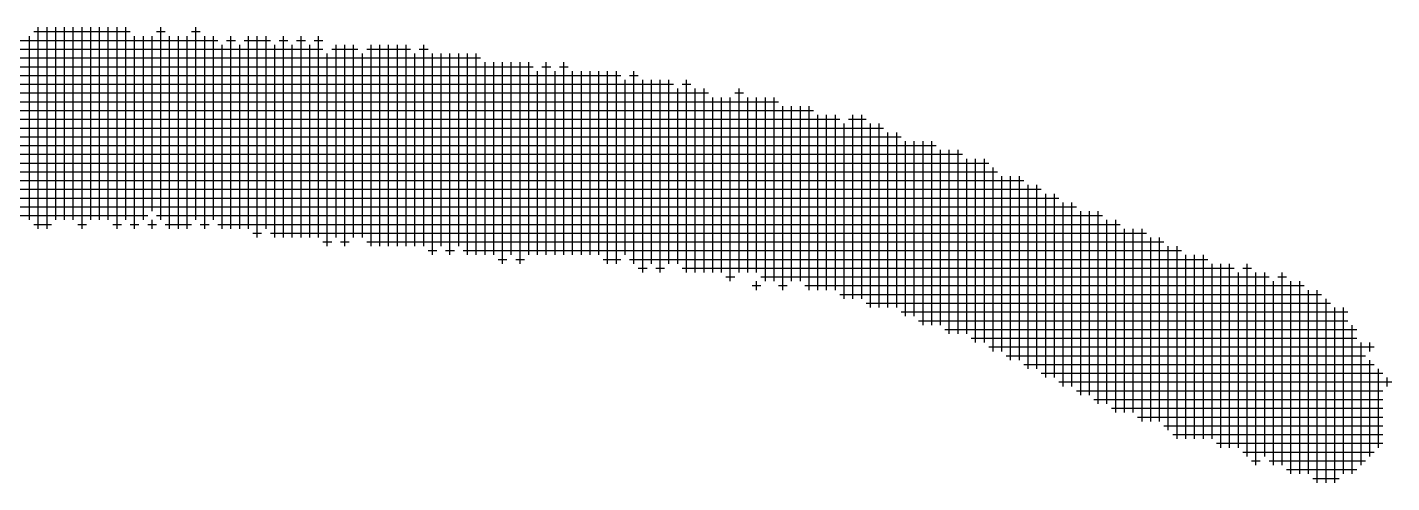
# Model space of a CAD drawing. Header units: feet. Extents: x 0 to 510288, y 0 to 371336.
# Drawn here: x 359193 to 359929, y 88502 to 88747 of the extents above; entities that cross this region are included whole.
import ezdxf

# ---------------------------------------------------------------- set-up
doc = ezdxf.new("R2010")
doc.units = ezdxf.units.FT
doc.header["$LTSCALE"] = 100
doc.header["$MEASUREMENT"] = 0
doc.layers.add('CX-MISC', color=2, linetype='CONTINUOUS')

msp = doc.modelspace()

# ---------------------------------------------------------------- linework, layer by layer
at = {"layer": 'CX-MISC'}
for p, q in [((359196.77, 88744.99, 12271.3), (359248.75, 88744.99, 12271.3)), ((359199.13, 88638.67, 12271.3), (359199.13, 88747.35, 12271.3)), ((359203.86, 88638.67, 12271.3), (359203.86, 88747.35, 12271.3)), ((359208.58, 88643.4, 12271.3), (359208.58, 88747.35, 12271.3)), ((359213.31, 88643.4, 12271.3), (359213.31, 88747.35, 12271.3)), ((359218.03, 88643.4, 12271.3), (359218.03, 88747.35, 12271.3)), ((359222.76, 88638.67, 12271.3), (359222.76, 88747.35, 12271.3)), ((359227.48, 88643.4, 12271.3), (359227.48, 88747.35, 12271.3)), ((359232.21, 88643.4, 12271.3), (359232.21, 88747.35, 12271.3)), ((359236.93, 88643.4, 12271.3), (359236.93, 88747.35, 12271.3)), ((359241.66, 88638.67, 12271.3), (359241.66, 88747.35, 12271.3)), ((359246.38, 88643.4, 12271.3), (359246.38, 88747.35, 12271.3)), ((359262.92, 88744.99, 12271.3), (359267.65, 88744.99, 12271.3)), ((359265.28, 88643.4, 12271.3), (359265.28, 88747.35, 12271.3)), ((359281.82, 88744.99, 12271.3), (359286.55, 88744.99, 12271.3)), ((359284.18, 88643.4, 12271.3), (359284.18, 88747.35, 12271.3)), ((358625.05, 88740.26, 12271.3), (359296, 88740.26, 12271.3)), ((359194.41, 88643.4, 12271.3), (359194.41, 88742.62, 12271.3)), ((359251.11, 88638.67, 12271.3), (359251.11, 88742.62, 12271.3)), ((359255.83, 88643.4, 12271.3), (359255.83, 88742.62, 12271.3)), ((359260.56, 88648.12, 12271.3), (359260.56, 88742.62, 12271.3)), ((359270.01, 88638.67, 12271.3), (359270.01, 88742.62, 12271.3)), ((359274.73, 88638.67, 12271.3), (359274.73, 88742.62, 12271.3)), ((359279.46, 88638.67, 12271.3), (359279.46, 88742.62, 12271.3)), ((359288.91, 88638.67, 12271.3), (359288.91, 88742.62, 12271.3)), ((359293.63, 88643.4, 12271.3), (359293.63, 88742.62, 12271.3)), ((359298.36, 88638.67, 12271.3), (359298.36, 88737.9, 12271.3)), ((359300.72, 88740.26, 12271.3), (359305.45, 88740.26, 12271.3)), ((359303.08, 88638.67, 12271.3), (359303.08, 88742.62, 12271.3)), ((359307.81, 88638.67, 12271.3), (359307.81, 88737.9, 12271.3)), ((359310.17, 88740.26, 12271.3), (359324.35, 88740.26, 12271.3)), ((359312.53, 88638.67, 12271.3), (359312.53, 88742.62, 12271.3)), ((359317.26, 88633.95, 12271.3), (359317.26, 88742.62, 12271.3)), ((359321.98, 88638.67, 12271.3), (359321.98, 88742.62, 12271.3)), ((359326.71, 88633.95, 12271.3), (359326.71, 88737.9, 12271.3)), ((359329.07, 88740.26, 12271.3), (359333.8, 88740.26, 12271.3)), ((359331.43, 88633.95, 12271.3), (359331.43, 88742.62, 12271.3)), ((359336.16, 88633.95, 12271.3), (359336.16, 88737.9, 12271.3)), ((359338.52, 88740.26, 12271.3), (359343.25, 88740.26, 12271.3)), ((359340.88, 88633.95, 12271.3), (359340.88, 88742.62, 12271.3)), ((359345.61, 88633.95, 12271.3), (359345.61, 88737.9, 12271.3)), ((359347.97, 88740.26, 12271.3), (359352.7, 88740.26, 12271.3)), ((359350.33, 88633.95, 12271.3), (359350.33, 88742.62, 12271.3)), ((359359.78, 88633.95, 12271.3), (359359.78, 88737.9, 12271.3)), ((359364.51, 88629.22, 12271.3), (359364.51, 88737.9, 12271.3)), ((359369.23, 88633.95, 12271.3), (359369.23, 88737.9, 12271.3)), ((359378.68, 88629.22, 12271.3), (359378.68, 88737.9, 12271.3)), ((359383.41, 88629.22, 12271.3), (359383.41, 88737.9, 12271.3)), ((359388.13, 88629.22, 12271.3), (359388.13, 88737.9, 12271.3)), ((359392.86, 88629.22, 12271.3), (359392.86, 88737.9, 12271.3)), ((359397.58, 88629.22, 12271.3), (359397.58, 88737.9, 12271.3)), ((359407.03, 88629.22, 12271.3), (359407.03, 88737.9, 12271.3)), ((358488.02, 88735.54, 12271.3), (359352.7, 88735.54, 12271.3)), ((358502.2, 88730.81, 12271.3), (359437.75, 88730.81, 12271.3)), ((359355.06, 88629.22, 12271.3), (359355.06, 88733.17, 12271.3)), ((359357.42, 88735.54, 12271.3), (359371.6, 88735.54, 12271.3)), ((359373.96, 88633.95, 12271.3), (359373.96, 88733.17, 12271.3)), ((359376.32, 88735.54, 12271.3), (359399.95, 88735.54, 12271.3)), ((359402.31, 88629.22, 12271.3), (359402.31, 88733.17, 12271.3)), ((359404.67, 88735.54, 12271.3), (359409.4, 88735.54, 12271.3)), ((359411.76, 88624.5, 12271.3), (359411.76, 88733.17, 12271.3)), ((359416.48, 88629.22, 12271.3), (359416.48, 88733.17, 12271.3)), ((359421.21, 88624.5, 12271.3), (359421.21, 88733.17, 12271.3)), ((359425.93, 88629.22, 12271.3), (359425.93, 88733.17, 12271.3)), ((359430.66, 88624.5, 12271.3), (359430.66, 88733.17, 12271.3)), ((359435.38, 88624.5, 12271.3), (359435.38, 88733.17, 12271.3)), ((358379.35, 88726.09, 12271.3), (359466.1, 88726.09, 12271.3)), ((359440.11, 88624.5, 12271.3), (359440.11, 88728.45, 12271.3)), ((359444.83, 88624.5, 12271.3), (359444.83, 88728.45, 12271.3)), ((359449.56, 88619.77, 12271.3), (359449.56, 88728.45, 12271.3)), ((359454.28, 88624.5, 12271.3), (359454.28, 88728.45, 12271.3)), ((359459.01, 88619.77, 12271.3), (359459.01, 88728.45, 12271.3)), ((359463.73, 88624.5, 12271.3), (359463.73, 88728.45, 12271.3)), ((359468.46, 88624.5, 12271.3), (359468.46, 88723.72, 12271.3)), ((359470.82, 88726.09, 12271.3), (359475.55, 88726.09, 12271.3)), ((359473.18, 88624.5, 12271.3), (359473.18, 88728.45, 12271.3)), ((359477.91, 88624.5, 12271.3), (359477.91, 88723.72, 12271.3)), ((359480.27, 88726.09, 12271.3), (359485, 88726.09, 12271.3)), ((359482.63, 88624.5, 12271.3), (359482.63, 88728.45, 12271.3)), ((359487.36, 88624.5, 12271.3), (359487.36, 88723.72, 12271.3)), ((359492.08, 88624.5, 12271.3), (359492.08, 88723.72, 12271.3)), ((359496.81, 88624.5, 12271.3), (359496.81, 88723.72, 12271.3)), ((359501.53, 88624.5, 12271.3), (359501.53, 88723.72, 12271.3)), ((359506.26, 88619.77, 12271.3), (359506.26, 88723.72, 12271.3)), ((359510.98, 88619.77, 12271.3), (359510.98, 88723.72, 12271.3)), ((359520.43, 88619.77, 12271.3), (359520.43, 88723.72, 12271.3)), ((358185.62, 88716.64, 12271.3), (359541.7, 88716.64, 12271.3)), ((358223.42, 88721.36, 12271.3), (359513.35, 88721.36, 12271.3)), ((359515.71, 88624.5, 12271.3), (359515.71, 88719, 12271.3)), ((359518.07, 88721.36, 12271.3), (359522.8, 88721.36, 12271.3)), ((359525.16, 88615.05, 12271.3), (359525.16, 88719, 12271.3)), ((359529.88, 88619.77, 12271.3), (359529.88, 88719, 12271.3)), ((359534.61, 88615.05, 12271.3), (359534.61, 88719, 12271.3)), ((359539.33, 88619.77, 12271.3), (359539.33, 88719, 12271.3)), ((359546.42, 88716.64, 12271.3), (359551.15, 88716.64, 12271.3)), ((359548.78, 88615.05, 12271.3), (359548.78, 88719, 12271.3)), ((358176.17, 88711.91, 12271.3), (359560.6, 88711.91, 12271.3)), ((359544.06, 88619.77, 12271.3), (359544.06, 88714.27, 12271.3)), ((359553.51, 88615.05, 12271.3), (359553.51, 88714.27, 12271.3)), ((359558.23, 88615.05, 12271.3), (359558.23, 88714.27, 12271.3)), ((359562.96, 88615.05, 12271.3), (359562.96, 88709.55, 12271.3)), ((359567.68, 88615.05, 12271.3), (359567.68, 88709.55, 12271.3)), ((359572.41, 88610.32, 12271.3), (359572.41, 88709.55, 12271.3)), ((359574.77, 88711.91, 12271.3), (359579.5, 88711.91, 12271.3)), ((359577.13, 88615.05, 12271.3), (359577.13, 88714.27, 12271.3)), ((359581.86, 88615.05, 12271.3), (359581.86, 88709.55, 12271.3)), ((359586.58, 88615.05, 12271.3), (359586.58, 88709.55, 12271.3)), ((359591.31, 88610.32, 12271.3), (359591.31, 88709.55, 12271.3)), ((359596.03, 88610.32, 12271.3), (359596.03, 88709.55, 12271.3)), ((358062.77, 88702.46, 12271.3), (359617.3, 88702.46, 12271.3)), ((358100.57, 88707.19, 12271.3), (359598.4, 88707.19, 12271.3)), ((359600.76, 88605.6, 12271.3), (359600.76, 88704.82, 12271.3)), ((359605.48, 88610.32, 12271.3), (359605.48, 88704.82, 12271.3)), ((359610.21, 88610.32, 12271.3), (359610.21, 88704.82, 12271.3)), ((359614.93, 88605.6, 12271.3), (359614.93, 88704.82, 12271.3)), ((358010.8, 88693.01, 12271.3), (359655.1, 88693.01, 12271.3)), ((358015.52, 88697.74, 12271.3), (359631.47, 88697.74, 12271.3)), ((359619.66, 88605.6, 12271.3), (359619.66, 88700.1, 12271.3)), ((359624.38, 88605.6, 12271.3), (359624.38, 88700.1, 12271.3)), ((359629.11, 88605.6, 12271.3), (359629.11, 88700.1, 12271.3)), ((359633.83, 88600.87, 12271.3), (359633.83, 88695.37, 12271.3)), ((359636.2, 88697.74, 12271.3), (359645.65, 88697.74, 12271.3)), ((359638.56, 88600.87, 12271.3), (359638.56, 88700.1, 12271.3)), ((359643.28, 88600.87, 12271.3), (359643.28, 88700.1, 12271.3)), ((359648.01, 88596.15, 12271.3), (359648.01, 88695.37, 12271.3)), ((359652.73, 88596.15, 12271.3), (359652.73, 88695.37, 12271.3)), ((357958.82, 88688.29, 12271.3), (359664.55, 88688.29, 12271.3)), ((359657.46, 88596.15, 12271.3), (359657.46, 88690.65, 12271.3)), ((359662.18, 88596.15, 12271.3), (359662.18, 88690.65, 12271.3)), ((359666.91, 88591.42, 12271.3), (359666.91, 88685.92, 12271.3)), ((359671.63, 88591.42, 12271.3), (359671.63, 88685.92, 12271.3)), ((359676.36, 88586.7, 12271.3), (359676.36, 88685.92, 12271.3)), ((359681.08, 88586.7, 12271.3), (359681.08, 88685.92, 12271.3)), ((357949.37, 88683.56, 12271.3), (359683.45, 88683.56, 12271.3)), ((358010.8, 88678.84, 12271.3), (359697.62, 88678.84, 12271.3)), ((359685.81, 88586.7, 12271.3), (359685.81, 88681.2, 12271.3)), ((359690.53, 88581.97, 12271.3), (359690.53, 88681.2, 12271.3)), ((359695.26, 88581.97, 12271.3), (359695.26, 88681.2, 12271.3)), ((357840.7, 88674.11, 12271.3), (359711.8, 88674.11, 12271.3)), ((359699.98, 88581.97, 12271.3), (359699.98, 88676.47, 12271.3)), ((359704.71, 88577.25, 12271.3), (359704.71, 88676.47, 12271.3)), ((359709.43, 88577.25, 12271.3), (359709.43, 88676.47, 12271.3)), ((359714.16, 88572.52, 12271.3), (359714.16, 88671.75, 12271.3)), ((357779.27, 88664.66, 12271.3), (359730.7, 88664.66, 12271.3)), ((357826.52, 88669.39, 12271.3), (359716.52, 88669.39, 12271.3)), ((359718.88, 88572.52, 12271.3), (359718.88, 88667.02, 12271.3)), ((359723.61, 88567.8, 12271.3), (359723.61, 88667.02, 12271.3)), ((359728.33, 88567.8, 12271.3), (359728.33, 88667.02, 12271.3)), ((357732.02, 88659.94, 12271.3), (359740.15, 88659.94, 12271.3)), ((359733.06, 88563.07, 12271.3), (359733.06, 88662.3, 12271.3)), ((359737.78, 88563.07, 12271.3), (359737.78, 88662.3, 12271.3)), ((359742.51, 88558.35, 12271.3), (359742.51, 88657.57, 12271.3)), ((359747.23, 88558.35, 12271.3), (359747.23, 88657.57, 12271.3)), ((359012.5, 88655.21, 12271.3), (359749.6, 88655.21, 12271.3)), ((359111.72, 88650.49, 12271.3), (359759.05, 88650.49, 12271.3)), ((359751.96, 88553.62, 12271.3), (359751.96, 88652.85, 12271.3)), ((359756.68, 88553.62, 12271.3), (359756.68, 88652.85, 12271.3)), ((359182.6, 88645.76, 12271.3), (359258.2, 88645.76, 12271.3)), ((359260.56, 88638.67, 12271.3), (359260.56, 88643.4, 12271.3)), ((359262.92, 88645.76, 12271.3), (359773.22, 88645.76, 12271.3)), ((359761.41, 88548.9, 12271.3), (359761.41, 88648.12, 12271.3)), ((359766.13, 88548.9, 12271.3), (359766.13, 88648.12, 12271.3)), ((359770.86, 88544.17, 12271.3), (359770.86, 88648.12, 12271.3)), ((359775.58, 88544.17, 12271.3), (359775.58, 88643.4, 12271.3)), ((359780.31, 88539.45, 12271.3), (359780.31, 88643.4, 12271.3)), ((359196.77, 88641.04, 12271.3), (359206.22, 88641.04, 12271.3)), ((359220.4, 88641.04, 12271.3), (359225.12, 88641.04, 12271.3)), ((359239.3, 88641.04, 12271.3), (359244.02, 88641.04, 12271.3)), ((359248.75, 88641.04, 12271.3), (359253.47, 88641.04, 12271.3)), ((359258.2, 88641.04, 12271.3), (359262.92, 88641.04, 12271.3)), ((359267.65, 88641.04, 12271.3), (359281.82, 88641.04, 12271.3)), ((359286.55, 88641.04, 12271.3), (359291.27, 88641.04, 12271.3)), ((359296, 88641.04, 12271.3), (359782.67, 88641.04, 12271.3)), ((359314.9, 88636.31, 12271.3), (359319.62, 88636.31, 12271.3)), ((359324.35, 88636.31, 12271.3), (359796.85, 88636.31, 12271.3)), ((359785.03, 88539.45, 12271.3), (359785.03, 88638.67, 12271.3)), ((359789.76, 88539.45, 12271.3), (359789.76, 88638.67, 12271.3)), ((359794.48, 88534.72, 12271.3), (359794.48, 88638.67, 12271.3)), ((359352.7, 88631.59, 12271.3), (359357.42, 88631.59, 12271.3)), ((359362.15, 88631.59, 12271.3), (359366.87, 88631.59, 12271.3)), ((359376.32, 88631.59, 12271.3), (359806.3, 88631.59, 12271.3)), ((359409.4, 88626.86, 12271.3), (359414.12, 88626.86, 12271.3)), ((359418.85, 88626.86, 12271.3), (359423.57, 88626.86, 12271.3)), ((359428.3, 88626.86, 12271.3), (359815.75, 88626.86, 12271.3)), ((359799.21, 88534.72, 12271.3), (359799.21, 88633.95, 12271.3)), ((359803.93, 88534.72, 12271.3), (359803.93, 88633.95, 12271.3)), ((359808.66, 88530, 12271.3), (359808.66, 88629.22, 12271.3)), ((359813.38, 88525.27, 12271.3), (359813.38, 88629.22, 12271.3)), ((359447.2, 88622.14, 12271.3), (359451.92, 88622.14, 12271.3)), ((359456.65, 88622.14, 12271.3), (359461.37, 88622.14, 12271.3)), ((359503.9, 88622.14, 12271.3), (359513.35, 88622.14, 12271.3)), ((359518.07, 88622.14, 12271.3), (359829.92, 88622.14, 12271.3)), ((359818.11, 88525.27, 12271.3), (359818.11, 88624.5, 12271.3)), ((359822.83, 88525.27, 12271.3), (359822.83, 88624.5, 12271.3)), ((359827.56, 88525.27, 12271.3), (359827.56, 88624.5, 12271.3)), ((359832.28, 88525.27, 12271.3), (359832.28, 88619.77, 12271.3)), ((359837.01, 88520.55, 12271.3), (359837.01, 88619.77, 12271.3)), ((359841.73, 88520.55, 12271.3), (359841.73, 88619.77, 12271.3)), ((359851.18, 88515.82, 12271.3), (359851.18, 88619.77, 12271.3)), ((359522.8, 88617.41, 12271.3), (359527.52, 88617.41, 12271.3)), ((359532.25, 88617.41, 12271.3), (359536.97, 88617.41, 12271.3)), ((359546.42, 88617.41, 12271.3), (359844.1, 88617.41, 12271.3)), ((359570.05, 88612.69, 12271.3), (359574.77, 88612.69, 12271.3)), ((359588.95, 88612.69, 12271.3), (359863, 88612.69, 12271.3)), ((359846.46, 88520.55, 12271.3), (359846.46, 88615.05, 12271.3)), ((359848.82, 88617.41, 12271.3), (359853.55, 88617.41, 12271.3)), ((359855.91, 88511.1, 12271.3), (359855.91, 88615.05, 12271.3)), ((359860.63, 88515.82, 12271.3), (359860.63, 88615.05, 12271.3)), ((359867.72, 88612.69, 12271.3), (359872.45, 88612.69, 12271.3)), ((359870.08, 88511.1, 12271.3), (359870.08, 88615.05, 12271.3)), ((359584.22, 88607.96, 12271.3), (359588.95, 88607.96, 12271.3)), ((359586.58, 88605.6, 12271.3), (359586.58, 88610.32, 12271.3)), ((359598.4, 88607.96, 12271.3), (359603.12, 88607.96, 12271.3)), ((359612.57, 88607.96, 12271.3), (359881.9, 88607.96, 12271.3)), ((359865.36, 88511.1, 12271.3), (359865.36, 88610.32, 12271.3)), ((359874.81, 88506.37, 12271.3), (359874.81, 88610.32, 12271.3)), ((359879.53, 88506.37, 12271.3), (359879.53, 88610.32, 12271.3)), ((359884.26, 88506.37, 12271.3), (359884.26, 88605.6, 12271.3)), ((359888.98, 88501.65, 12271.3), (359888.98, 88605.6, 12271.3)), ((359631.47, 88603.24, 12271.3), (359891.35, 88603.24, 12271.3)), ((359645.65, 88598.51, 12271.3), (359896.07, 88598.51, 12271.3)), ((359893.71, 88501.65, 12271.3), (359893.71, 88600.87, 12271.3)), ((359664.55, 88593.79, 12271.3), (359905.52, 88593.79, 12271.3)), ((359898.43, 88501.65, 12271.3), (359898.43, 88596.15, 12271.3)), ((359903.16, 88506.37, 12271.3), (359903.16, 88596.15, 12271.3)), ((359674, 88589.06, 12271.3), (359905.52, 88589.06, 12271.3)), ((359688.17, 88584.34, 12271.3), (359910.25, 88584.34, 12271.3)), ((359907.88, 88506.37, 12271.3), (359907.88, 88586.7, 12271.3)), ((359702.35, 88579.61, 12271.3), (359910.25, 88579.61, 12271.3)), ((359912.61, 88511.1, 12271.3), (359912.61, 88577.25, 12271.3)), ((359917.33, 88572.52, 12271.3), (359917.33, 88577.25, 12271.3)), ((359711.8, 88574.89, 12271.3), (359919.7, 88574.89, 12271.3)), ((359721.25, 88570.16, 12271.3), (359914.97, 88570.16, 12271.3)), ((359730.7, 88565.44, 12271.3), (359919.7, 88565.44, 12271.3)), ((359740.15, 88560.71, 12271.3), (359924.42, 88560.71, 12271.3)), ((359917.33, 88515.82, 12271.3), (359917.33, 88567.8, 12271.3)), ((359922.06, 88520.55, 12271.3), (359922.06, 88563.07, 12271.3)), ((359749.6, 88555.99, 12271.3), (359929.15, 88555.99, 12271.3)), ((359926.78, 88553.62, 12271.3), (359926.78, 88558.35, 12271.3)), ((359759.05, 88551.26, 12271.3), (359924.42, 88551.26, 12271.3)), ((359768.5, 88546.54, 12271.3), (359924.42, 88546.54, 12271.3)), ((359777.95, 88541.81, 12271.3), (359924.42, 88541.81, 12271.3)), ((359792.12, 88537.09, 12271.3), (359924.42, 88537.09, 12271.3)), ((359806.3, 88532.36, 12271.3), (359924.42, 88532.36, 12271.3)), ((359811.02, 88527.64, 12271.3), (359924.42, 88527.64, 12271.3)), ((359834.65, 88522.91, 12271.3), (359924.42, 88522.91, 12271.3)), ((359848.82, 88518.19, 12271.3), (359919.7, 88518.19, 12271.3)), ((359853.55, 88513.46, 12271.3), (359858.27, 88513.46, 12271.3)), ((359863, 88513.46, 12271.3), (359914.97, 88513.46, 12271.3)), ((359872.45, 88508.74, 12271.3), (359910.25, 88508.74, 12271.3)), ((359886.62, 88504.01, 12271.3), (359900.8, 88504.01, 12271.3))]:
    msp.add_line(p, q, dxfattribs=at)

doc.saveas('drawing.dxf')
